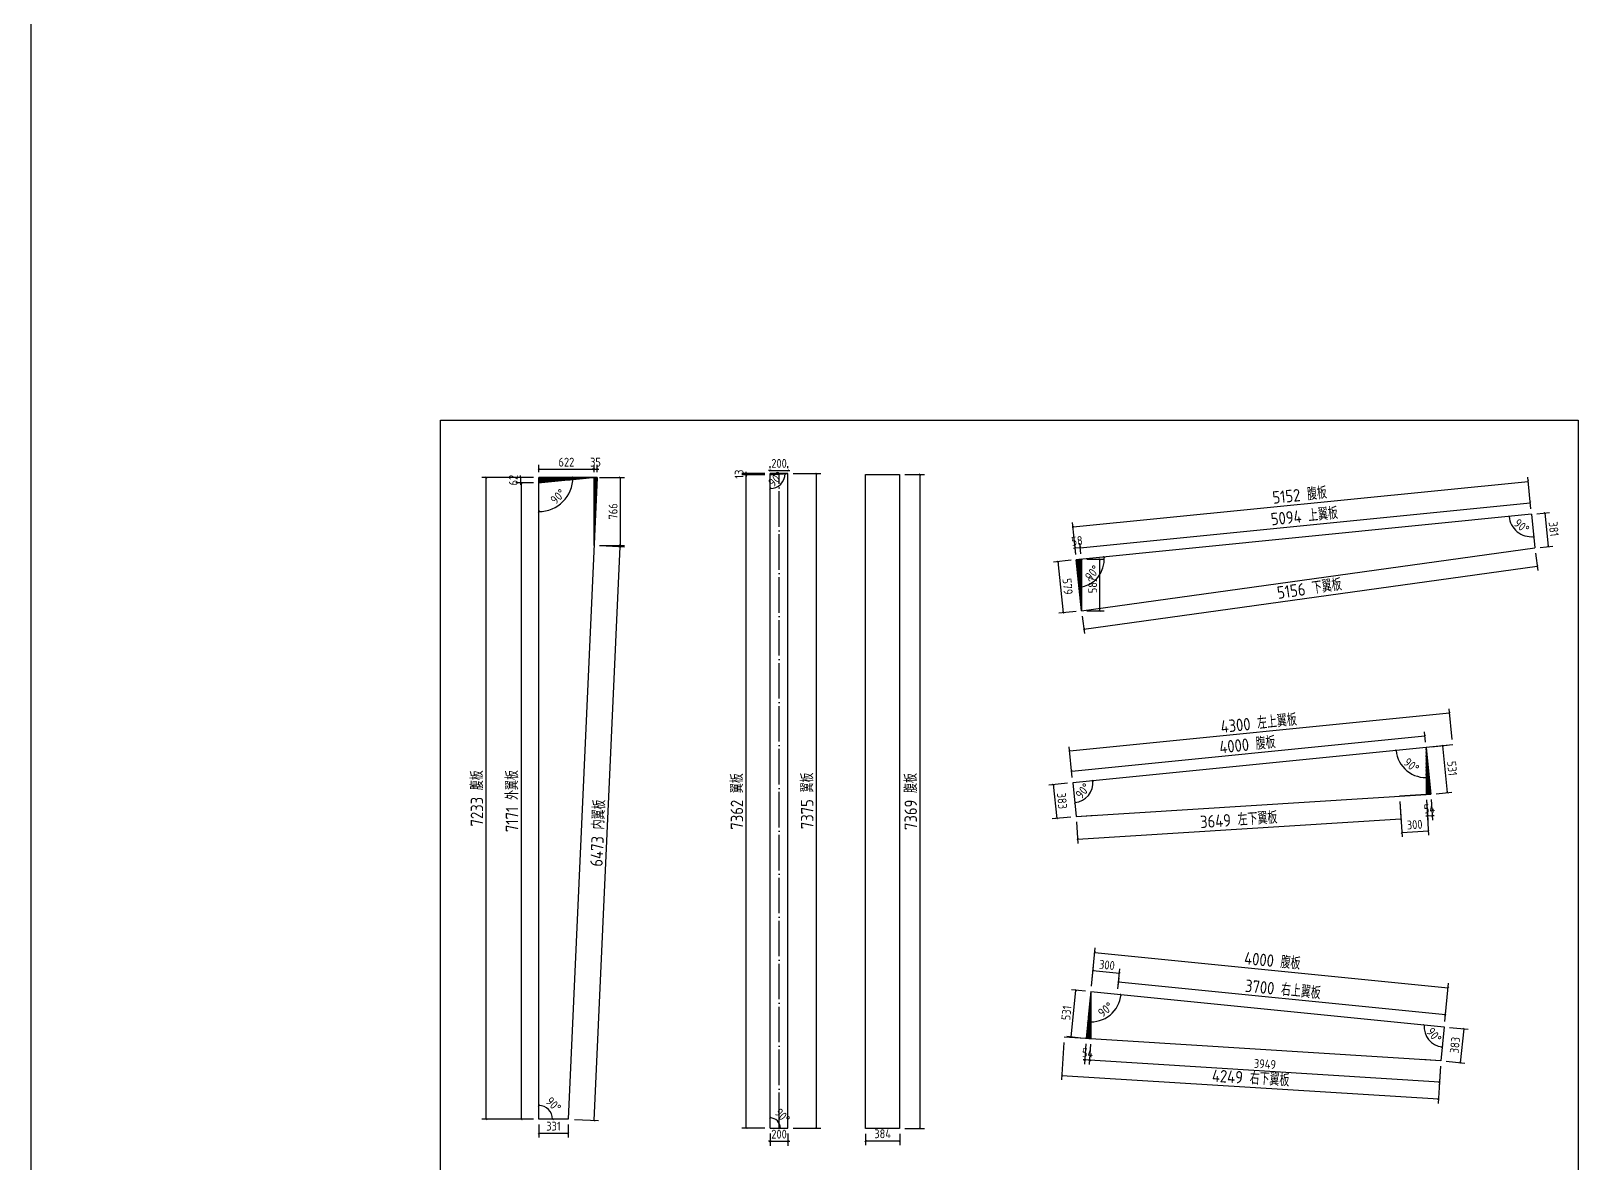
# Model space of a CAD drawing. Extents: x 810015 to 1451442, y -271755 to 145013.
# Drawn here: x 810015 to 897155, y -237536 to -173746 of the extents above; entities that cross this region are included whole.
import ezdxf

# ---------------------------------------------------------------- set-up
doc = ezdxf.new("R2010")
doc.units = 0
doc.header["$LTSCALE"] = 1000
doc.header["$MEASUREMENT"] = 0
doc.linetypes.add('DOTE', pattern=[2.42, 2, -0.2, 0.02, -0.2])
doc.layers.add('DOTE', color=1, linetype='Continuous')
doc.styles.get("Standard").update_dxf_attribs({"font": 'gbenor.shx', "bigfont": 'gbcbig.shx'})
doc.dimstyles.get("Standard").update_dxf_attribs({"dimscale": 100, "dimtxt": 2.5, "dimasz": 1, "dimexe": 2.5, "dimexo": 3, "dimgap": 1.5, "dimtad": 1, "dimdec": 0, "dimzin": 0, "dimdsep": 46, "dimtxsty": 'Standard', "dimblk": 'ARCHTICK', "dimcen": 0.09, "dimadec": 0, "dimazin": 0, "dimtfac": 1, "dimtdec": 0, "dimtix": 1, "dimtmove": 2, "dimatfit": 3, "dimfxl": 1, "dimtolj": 1, "dimtzin": 0, "dimarcsym": 0})
pattern_1 = [(45, (744382.899, -13134.169), (-5.61266008, 5.61266008), [])]

# ---------------------------------------------------------------- blocks, each defined once
blk = doc.blocks.new('_ArchTick')
at = {"color": 0, "linetype": 'ByBlock', "const_width": 0.4}
blk.add_lwpolyline([(-0.5, -0.5), (0.5, 0.5)], dxfattribs=at)
blk = doc.blocks.new('*D426')
at = {"color": 0, "lineweight": -2}
for p, q in [((841740, -235132), (843196, -202798)), ((842078, -202747), (843446, -202809)), ((840622, -235082), (841990, -235144))]:
    blk.add_line(p, q, dxfattribs=at)
at = {"layer": 'Defpoints', "color": 0}
for p in [(841779, -202734), (843196, -202798), (840323, -235068)]:
    blk.add_point(p, dxfattribs=at)
at = {"color": 0, "lineweight": -2, "xscale": 100, "yscale": 100, "zscale": 100}
for p, rotation in [((843196, -202798), 87.42162862527373), ((841740, -235132), 267.4216286252737)]:
    blk.add_blockref('_ArchTick', p, dxfattribs=dict(at, rotation=rotation))
at = {"color": 0, "insert": (841945, -218941), "char_height": 700, "attachment_point": 5, "rotation": 87.42163}
blk.add_mtext('\\A1;6473 内翼板', dxfattribs=at)
blk = doc.blocks.new('*D1231')
at = {"color": 0, "lineweight": -2}
for p, q in [((838618, -235368), (838618, -236105)), ((838618, -235855), (840273, -235855)), ((840273, -235368), (840273, -236105))]:
    blk.add_line(p, q, dxfattribs=at)
at = {"layer": 'Defpoints', "color": 0}
for p in [(838618, -235068), (840273, -235068), (840273, -235855)]:
    blk.add_point(p, dxfattribs=at)
at = {"color": 0, "lineweight": -2, "xscale": 100, "yscale": 100, "zscale": 100, "rotation": 180}
blk.add_blockref('_ArchTick', (838618, -235855), dxfattribs=at)
at = {"color": 0, "lineweight": -2, "xscale": 100, "yscale": 100, "zscale": 100}
blk.add_blockref('_ArchTick', (840273, -235855), dxfattribs=at)
at = {"color": 0, "insert": (839445, -235455), "char_height": 500, "attachment_point": 5}
blk.add_mtext('\\A1;331', dxfattribs=at)
blk = doc.blocks.new('*D1232')
at = {"color": 0, "lineweight": -2}
for p, q in [((838618, -198603), (838618, -198193)), ((838618, -198443), (841729, -198443)), ((841729, -198603), (841729, -198193))]:
    blk.add_line(p, q, dxfattribs=at)
at = {"layer": 'Defpoints', "color": 0}
for p in [(841729, -198443), (838618, -198903), (841729, -198903)]:
    blk.add_point(p, dxfattribs=at)
at = {"color": 0, "lineweight": -2, "xscale": 100, "yscale": 100, "zscale": 100, "rotation": 180}
blk.add_blockref('_ArchTick', (838618, -198443), dxfattribs=at)
at = {"color": 0, "lineweight": -2, "xscale": 100, "yscale": 100, "zscale": 100}
blk.add_blockref('_ArchTick', (841729, -198443), dxfattribs=at)
at = {"color": 0, "insert": (840173, -198043), "char_height": 500, "attachment_point": 5}
blk.add_mtext('\\A1;622', dxfattribs=at)
blk = doc.blocks.new('*D1233')
at = {"color": 0, "lineweight": -2}
for p, q in [((841729, -198443), (841629, -198443)), ((841729, -198603), (841729, -198193)), ((841729, -198443), (841901, -198443)), ((841901, -198603), (841901, -198193)), ((841901, -198443), (842001, -198443))]:
    blk.add_line(p, q, dxfattribs=at)
at = {"layer": 'Defpoints', "color": 0}
for p in [(841901, -198443), (841729, -198903), (841901, -198903)]:
    blk.add_point(p, dxfattribs=at)
at = {"color": 0, "lineweight": -2, "xscale": 100, "yscale": 100, "zscale": 100}
blk.add_blockref('_ArchTick', (841729, -198443), dxfattribs=at)
at = {"color": 0, "lineweight": -2, "xscale": 100, "yscale": 100, "zscale": 100, "rotation": 180}
blk.add_blockref('_ArchTick', (841901, -198443), dxfattribs=at)
at = {"color": 0, "insert": (841815, -198043), "char_height": 500, "attachment_point": 5}
blk.add_mtext('\\A1;35', dxfattribs=at)
blk = doc.blocks.new('*D1234')
at = {"color": 0, "lineweight": -2}
for p, q in [((838318, -198903), (837334, -198903)), ((838318, -199214), (837334, -199214)), ((837584, -198903), (837584, -198803)), ((837584, -198903), (837584, -199214)), ((837584, -199214), (837584, -199314))]:
    blk.add_line(p, q, dxfattribs=at)
at = {"layer": 'Defpoints', "color": 0}
for p in [(837584, -199214), (838618, -198903), (838618, -199214)]:
    blk.add_point(p, dxfattribs=at)
at = {"color": 0, "lineweight": -2, "xscale": 100, "yscale": 100, "zscale": 100}
for p, rotation in [((837584, -198903), 270), ((837584, -199214), 90)]:
    blk.add_blockref('_ArchTick', p, dxfattribs=dict(at, rotation=rotation))
at = {"color": 0, "insert": (837184, -199058), "char_height": 500, "attachment_point": 5, "rotation": 90}
blk.add_mtext('\\A1;62', dxfattribs=at)
blk = doc.blocks.new('*D1235')
at = {"color": 0, "lineweight": -2}
for p, q in [((838318, -199214), (837384, -199214)), ((837634, -199214), (837634, -235068)), ((838318, -235068), (837384, -235068))]:
    blk.add_line(p, q, dxfattribs=at)
at = {"layer": 'Defpoints', "color": 0}
for p in [(838618, -199214), (837634, -235068), (838618, -235068)]:
    blk.add_point(p, dxfattribs=at)
at = {"color": 0, "lineweight": -2, "xscale": 100, "yscale": 100, "zscale": 100}
for p, rotation in [((837634, -199214), 90), ((837634, -235068), 270)]:
    blk.add_blockref('_ArchTick', p, dxfattribs=dict(at, rotation=rotation))
at = {"color": 0, "insert": (837111, -217141), "char_height": 700, "attachment_point": 5, "rotation": 90}
blk.add_mtext('\\A1;7171 外翼板', dxfattribs=at)
blk = doc.blocks.new('*D1236')
at = {"color": 0, "lineweight": -2}
for p, q in [((842029, -198903), (843454, -198903)), ((843204, -198903), (843204, -202734)), ((842029, -202734), (843454, -202734))]:
    blk.add_line(p, q, dxfattribs=at)
at = {"layer": 'Defpoints', "color": 0}
for p in [(841729, -198903), (841729, -202734), (843204, -202734)]:
    blk.add_point(p, dxfattribs=at)
at = {"color": 0, "lineweight": -2, "xscale": 100, "yscale": 100, "zscale": 100}
for p, rotation in [((843204, -198903), 90), ((843204, -202734), 270)]:
    blk.add_blockref('_ArchTick', p, dxfattribs=dict(at, rotation=rotation))
at = {"color": 0, "insert": (842804, -200818), "char_height": 500, "attachment_point": 5, "rotation": 90}
blk.add_mtext('\\A1;766', dxfattribs=at)
blk = doc.blocks.new('*D1237')
at = {"color": 0, "lineweight": -2}
blk.add_arc((838618, -235068), 777, 360, 90, dxfattribs=at)
at = {"layer": 'Defpoints', "color": 0}
for p in [(838618, -199214), (838618, -235068), (838618, -235068), (839291, -234680), (840273, -235068)]:
    blk.add_point(p, dxfattribs=at)
at = {"color": 0, "lineweight": -2, "xscale": 100, "yscale": 100, "zscale": 100}
for p, rotation in [((838618, -234292), 179.9999999999999), ((839395, -235068), 269.9999999999972)]:
    blk.add_blockref('_ArchTick', p, dxfattribs=dict(at, rotation=rotation))
at = {"color": 0, "insert": (839450, -234236), "char_height": 500, "attachment_point": 5, "rotation": 315}
blk.add_mtext('\\A1;90°', dxfattribs=at)
blk = doc.blocks.new('*D1238')
at = {"color": 0, "lineweight": -2}
blk.add_arc((838618, -198903), 1923, 270, 0, dxfattribs=at)
at = {"layer": 'Defpoints', "color": 0}
for p in [(838618, -198903), (838618, -199214), (841901, -198903), (839580, -200568), (838618, -235068)]:
    blk.add_point(p, dxfattribs=at)
at = {"color": 0, "lineweight": -2, "xscale": 100, "yscale": 100, "zscale": 100}
for p, rotation in [((840541, -198903), 90), ((838618, -200825), 180)]:
    blk.add_blockref('_ArchTick', p, dxfattribs=dict(at, rotation=rotation))
at = {"color": 0, "insert": (839695, -199979), "char_height": 500, "attachment_point": 5, "rotation": 45}
blk.add_mtext('\\A1;90°', dxfattribs=at)
blk = doc.blocks.new('*D1239')
at = {"color": 0, "lineweight": -2}
for p, q in [((851350, -198753), (850053, -198753)), ((850303, -235564), (850303, -198753)), ((851350, -235564), (850053, -235564))]:
    blk.add_line(p, q, dxfattribs=at)
at = {"layer": 'Defpoints', "color": 0}
for p in [(850303, -198753), (851650, -198753), (851650, -235564)]:
    blk.add_point(p, dxfattribs=at)
at = {"color": 0, "lineweight": -2, "xscale": 100, "yscale": 100, "zscale": 100}
for p, rotation in [((850303, -198753), 90), ((850303, -235564), 270)]:
    blk.add_blockref('_ArchTick', p, dxfattribs=dict(at, rotation=rotation))
at = {"color": 0, "insert": (849780, -217159), "char_height": 700, "attachment_point": 5, "rotation": 90}
blk.add_mtext('\\A1;7362 翼板', dxfattribs=at)
blk = doc.blocks.new('*D1240')
at = {"color": 0, "lineweight": -2}
for p, q in [((852950, -198691), (854510, -198691)), ((854260, -235564), (854260, -198691)), ((852950, -235564), (854510, -235564))]:
    blk.add_line(p, q, dxfattribs=at)
at = {"layer": 'Defpoints', "color": 0}
for p in [(852650, -198691), (854260, -198691), (852650, -235564)]:
    blk.add_point(p, dxfattribs=at)
at = {"color": 0, "lineweight": -2, "xscale": 100, "yscale": 100, "zscale": 100}
for p, rotation in [((854260, -198691), 90), ((854260, -235564), 270)]:
    blk.add_blockref('_ArchTick', p, dxfattribs=dict(at, rotation=rotation))
at = {"color": 0, "insert": (853737, -217127), "char_height": 700, "attachment_point": 5, "rotation": 90}
blk.add_mtext('\\A1;7375 翼板', dxfattribs=at)
blk = doc.blocks.new('*D1241')
at = {"color": 0, "lineweight": -2}
for p, q in [((850303, -198691), (850303, -198591)), ((851350, -198691), (850053, -198691)), ((851350, -198753), (850053, -198753)), ((850303, -198753), (850303, -198691)), ((850303, -198753), (850303, -198853))]:
    blk.add_line(p, q, dxfattribs=at)
at = {"layer": 'Defpoints', "color": 0}
for p in [(850303, -198691), (851650, -198691), (851650, -198753)]:
    blk.add_point(p, dxfattribs=at)
at = {"color": 0, "lineweight": -2, "xscale": 100, "yscale": 100, "zscale": 100}
for p, rotation in [((850303, -198691), 270), ((850303, -198753), 90)]:
    blk.add_blockref('_ArchTick', p, dxfattribs=dict(at, rotation=rotation))
at = {"color": 0, "insert": (849903, -198722), "char_height": 500, "attachment_point": 5, "rotation": 90}
blk.add_mtext('\\A1;13', dxfattribs=at)
blk = doc.blocks.new('*D1242')
at = {"color": 0, "lineweight": -2}
for p, q in [((851650, -198513), (851550, -198513)), ((851650, -198391), (851650, -198263)), ((851650, -198513), (852650, -198513)), ((852650, -198391), (852650, -198263)), ((852650, -198513), (852750, -198513))]:
    blk.add_line(p, q, dxfattribs=at)
at = {"layer": 'Defpoints', "color": 0}
for p in [(852650, -198513), (851650, -198691), (852650, -198691)]:
    blk.add_point(p, dxfattribs=at)
at = {"color": 0, "lineweight": -2, "xscale": 100, "yscale": 100, "zscale": 100}
blk.add_blockref('_ArchTick', (851650, -198513), dxfattribs=at)
at = {"color": 0, "lineweight": -2, "xscale": 100, "yscale": 100, "zscale": 100, "rotation": 180}
blk.add_blockref('_ArchTick', (852650, -198513), dxfattribs=at)
at = {"color": 0, "insert": (852150, -198113), "char_height": 500, "attachment_point": 5}
blk.add_mtext('\\A1;200', dxfattribs=at)
blk = doc.blocks.new('*D1243')
at = {"color": 0, "lineweight": -2}
blk.add_arc((851650, -235564), 574, 0, 90, dxfattribs=at)
at = {"layer": 'Defpoints', "color": 0}
for p in [(851650, -198753), (852147, -235277), (851650, -235564), (851650, -235564), (852650, -235564)]:
    blk.add_point(p, dxfattribs=at)
at = {"color": 0, "lineweight": -2, "xscale": 100, "yscale": 100, "zscale": 100}
for p, rotation in [((851650, -234990), 179.9999999999999), ((852224, -235564), 270)]:
    blk.add_blockref('_ArchTick', p, dxfattribs=dict(at, rotation=rotation))
at = {"color": 0, "insert": (852339, -234876), "char_height": 500, "attachment_point": 5, "rotation": 315}
blk.add_mtext('\\A1;90°', dxfattribs=at)
blk = doc.blocks.new('*D1244')
at = {"color": 0, "lineweight": -2}
blk.add_arc((851650, -198691), 841, 270, 0, dxfattribs=at)
at = {"layer": 'Defpoints', "color": 0}
for p in [(851650, -198691), (851650, -198753), (852071, -199419), (852650, -198691), (851650, -235564)]:
    blk.add_point(p, dxfattribs=at)
at = {"color": 0, "lineweight": -2, "xscale": 100, "yscale": 100, "zscale": 100}
for p, rotation in [((852491, -198691), 90.00000000000232), ((851650, -199531), 180.0000000000001)]:
    blk.add_blockref('_ArchTick', p, dxfattribs=dict(at, rotation=rotation))
at = {"color": 0, "insert": (851962, -199002), "char_height": 500, "attachment_point": 5, "rotation": 45}
blk.add_mtext('\\A1;90°', dxfattribs=at)
blk = doc.blocks.new('*D1245')
at = {"color": 0, "lineweight": -2}
for p, q in [((869326, -207449), (894859, -203899)), ((894758, -203171), (894894, -204147)), ((869224, -206721), (869360, -207697))]:
    blk.add_line(p, q, dxfattribs=at)
at = {"layer": 'Defpoints', "color": 0}
for p in [(894717, -202874), (894859, -203899), (869183, -206424)]:
    blk.add_point(p, dxfattribs=at)
at = {"color": 0, "lineweight": -2, "xscale": 100, "yscale": 100, "zscale": 100}
for p, rotation in [((894859, -203899), 7.915163459661803), ((869326, -207449), 187.9151634596618)]:
    blk.add_blockref('_ArchTick', p, dxfattribs=dict(at, rotation=rotation))
at = {"color": 0, "insert": (882020, -205156), "char_height": 700, "attachment_point": 5, "rotation": 7.91516}
blk.add_mtext('\\A1;5156 下翼板', dxfattribs=at)
blk = doc.blocks.new('*D1246')
at = {"color": 0, "lineweight": -2}
for p, q in [((894826, -200950), (895541, -200878)), ((895482, -202797), (895293, -200903)), ((895015, -202844), (895731, -202772))]:
    blk.add_line(p, q, dxfattribs=at)
at = {"layer": 'Defpoints', "color": 0}
for p in [(894527, -200979), (895293, -200903), (894717, -202874)]:
    blk.add_point(p, dxfattribs=at)
at = {"color": 0, "lineweight": -2, "xscale": 100, "yscale": 100, "zscale": 100}
for p, rotation in [((895293, -200903), 95.71059313749868), ((895482, -202797), 275.7105931374987)]:
    blk.add_blockref('_ArchTick', p, dxfattribs=dict(at, rotation=rotation))
at = {"color": 0, "insert": (895785, -201810), "char_height": 500, "attachment_point": 5, "rotation": 275.71059}
blk.add_mtext('\\A1;381', dxfattribs=at)
blk = doc.blocks.new('*D1247')
at = {"color": 0, "lineweight": -2}
for p, q in [((868596, -203573), (867613, -203671)), ((867862, -203646), (868150, -206527)), ((868884, -206454), (867901, -206552))]:
    blk.add_line(p, q, dxfattribs=at)
at = {"layer": 'Defpoints', "color": 0}
for p in [(868895, -203543), (869183, -206424), (868150, -206527)]:
    blk.add_point(p, dxfattribs=at)
at = {"color": 0, "lineweight": -2, "xscale": 100, "yscale": 100, "zscale": 100}
for p, rotation in [((867862, -203646), 95.71059313749862), ((868150, -206527), 275.7105931374987)]:
    blk.add_blockref('_ArchTick', p, dxfattribs=dict(at, rotation=rotation))
at = {"color": 0, "insert": (868404, -205047), "char_height": 500, "attachment_point": 5, "rotation": 275.71059}
blk.add_mtext('\\A1;579', dxfattribs=at)
blk = doc.blocks.new('*D1248')
at = {"color": 0, "lineweight": -2}
for p, q in [((869118, -202862), (894462, -200328)), ((894497, -200681), (894437, -200079)), ((869153, -203215), (869093, -202614))]:
    blk.add_line(p, q, dxfattribs=at)
at = {"layer": 'Defpoints', "color": 0}
for p in [(894462, -200328), (894527, -200979), (869183, -203514)]:
    blk.add_point(p, dxfattribs=at)
at = {"color": 0, "lineweight": -2, "xscale": 100, "yscale": 100, "zscale": 100}
for p, rotation in [((894462, -200328), 5.710593137501274), ((869118, -202862), 185.7105931375013)]:
    blk.add_blockref('_ArchTick', p, dxfattribs=dict(at, rotation=rotation))
at = {"color": 0, "insert": (881738, -201075), "char_height": 700, "attachment_point": 5, "rotation": 5.71059}
blk.add_mtext('\\A1;5094 上翼板', dxfattribs=at)
blk = doc.blocks.new('*D1249')
at = {"color": 0, "lineweight": -2}
for p, q in [((868710, -201695), (894342, -199132)), ((894497, -200681), (894318, -198883)), ((868865, -203244), (868685, -201446))]:
    blk.add_line(p, q, dxfattribs=at)
at = {"layer": 'Defpoints', "color": 0}
for p in [(894342, -199132), (894527, -200979), (868895, -203543)]:
    blk.add_point(p, dxfattribs=at)
at = {"color": 0, "lineweight": -2, "xscale": 100, "yscale": 100, "zscale": 100}
for p, rotation in [((894342, -199132), 5.710593137499621), ((868710, -201695), 185.7105931374996)]:
    blk.add_blockref('_ArchTick', p, dxfattribs=dict(at, rotation=rotation))
at = {"color": 0, "insert": (881474, -199893), "char_height": 700, "attachment_point": 5, "rotation": 5.71059}
blk.add_mtext('\\A1;5152 腹板', dxfattribs=at)
blk = doc.blocks.new('*D1250')
at = {"color": 0, "lineweight": -2}
for p, q in [((868830, -202891), (868730, -202901)), ((868865, -203244), (868805, -202642)), ((869118, -202862), (868830, -202891)), ((869153, -203215), (869093, -202614)), ((869118, -202862), (869217, -202852))]:
    blk.add_line(p, q, dxfattribs=at)
at = {"layer": 'Defpoints', "color": 0}
for p in [(868830, -202891), (868895, -203543), (869183, -203514)]:
    blk.add_point(p, dxfattribs=at)
at = {"color": 0, "lineweight": -2, "xscale": 100, "yscale": 100, "zscale": 100}
for p, rotation in [((868830, -202891), 5.710593137499633), ((869118, -202862), 185.7105931374996)]:
    blk.add_blockref('_ArchTick', p, dxfattribs=dict(at, rotation=rotation))
at = {"color": 0, "insert": (868934, -202479), "char_height": 500, "attachment_point": 5, "rotation": 5.71059}
blk.add_mtext('\\A1;58', dxfattribs=at)
blk = doc.blocks.new('*D1251')
at = {"color": 0, "lineweight": -2}
blk.add_arc((894527, -200979), 1268, 185.71059, 275.71059, dxfattribs=at)
at = {"layer": 'Defpoints', "color": 0}
for p in [(894527, -200979), (894527, -200979), (893498, -201719), (894717, -202874), (868895, -203543)]:
    blk.add_point(p, dxfattribs=at)
at = {"color": 0, "lineweight": -2, "xscale": 100, "yscale": 100, "zscale": 100}
for p, rotation in [((893266, -201106), 95.71059313749981), ((894653, -202241), 5.710593137500392)]:
    blk.add_blockref('_ArchTick', p, dxfattribs=dict(at, rotation=rotation))
at = {"color": 0, "insert": (893978, -201651), "char_height": 500, "attachment_point": 5, "rotation": 320.71059}
blk.add_mtext('\\A1;90°', dxfattribs=at)
blk = doc.blocks.new('*D1252')
at = {"color": 0, "lineweight": -2}
blk.add_arc((868895, -203543), 1567, 275.71059, 5.71059, dxfattribs=at)
at = {"layer": 'Defpoints', "color": 0}
for p in [(894527, -200979), (868895, -203543), (868895, -203543), (869810, -204815), (869183, -206424)]:
    blk.add_point(p, dxfattribs=at)
at = {"color": 0, "lineweight": -2, "xscale": 100, "yscale": 100, "zscale": 100}
for p, rotation in [((870454, -203387), 95.71059313749974), ((869051, -205102), 185.7105931374983)]:
    blk.add_blockref('_ArchTick', p, dxfattribs=dict(at, rotation=rotation))
at = {"color": 0, "insert": (869798, -204282), "char_height": 500, "attachment_point": 5, "rotation": 50.71059}
blk.add_mtext('\\A1;90°', dxfattribs=at)
blk = doc.blocks.new('*D1253')
at = {"color": 0, "lineweight": -2}
for p, q in [((869483, -203514), (870466, -203514)), ((870216, -206424), (870216, -203514)), ((869483, -206424), (870466, -206424))]:
    blk.add_line(p, q, dxfattribs=at)
at = {"layer": 'Defpoints', "color": 0}
for p in [(869183, -203514), (870216, -203514), (869183, -206424)]:
    blk.add_point(p, dxfattribs=at)
at = {"color": 0, "lineweight": -2, "xscale": 100, "yscale": 100, "zscale": 100}
for p, rotation in [((870216, -203514), 90), ((870216, -206424), 270)]:
    blk.add_blockref('_ArchTick', p, dxfattribs=dict(at, rotation=rotation))
at = {"color": 0, "insert": (869816, -204969), "char_height": 500, "attachment_point": 5, "rotation": 90}
blk.add_mtext('\\A1;582', dxfattribs=at)
blk = doc.blocks.new('*D1254')
at = {"color": 0, "lineweight": -2}
for p, q in [((888895, -214084), (889782, -213996)), ((889798, -216664), (889534, -214021)), ((889159, -216728), (890047, -216639))]:
    blk.add_line(p, q, dxfattribs=at)
at = {"layer": 'Defpoints', "color": 0}
for p in [(888596, -214114), (889534, -214021), (888861, -216758)]:
    blk.add_point(p, dxfattribs=at)
at = {"color": 0, "lineweight": -2, "xscale": 100, "yscale": 100, "zscale": 100}
for p, rotation in [((889534, -214021), 95.71059313750193), ((889798, -216664), 275.7105931375019)]:
    blk.add_blockref('_ArchTick', p, dxfattribs=dict(at, rotation=rotation))
at = {"color": 0, "insert": (890064, -215302), "char_height": 500, "attachment_point": 5, "rotation": 275.71059}
blk.add_mtext('\\A1;531', dxfattribs=at)
blk = doc.blocks.new('*D1255')
at = {"color": 0, "lineweight": -2}
for p, q in [((868402, -216134), (867350, -216239)), ((867599, -216214), (867789, -218118)), ((868592, -218038), (867540, -218143))]:
    blk.add_line(p, q, dxfattribs=at)
at = {"layer": 'Defpoints', "color": 0}
for p in [(868700, -216104), (867789, -218118), (868891, -218008)]:
    blk.add_point(p, dxfattribs=at)
at = {"color": 0, "lineweight": -2, "xscale": 100, "yscale": 100, "zscale": 100}
for p, rotation in [((867599, -216214), 95.7105931375017), ((867789, -218118), 275.7105931375017)]:
    blk.add_blockref('_ArchTick', p, dxfattribs=dict(at, rotation=rotation))
at = {"color": 0, "insert": (868092, -217126), "char_height": 500, "attachment_point": 5, "rotation": 275.71059}
blk.add_mtext('\\A1;383', dxfattribs=at)
blk = doc.blocks.new('*D1256')
at = {"color": 0, "lineweight": -2}
for p, q in [((888615, -217073), (888687, -218225)), ((888884, -217057), (888956, -218208)), ((888672, -217975), (888572, -217981)), ((888672, -217975), (888941, -217958)), ((888941, -217958), (889041, -217952))]:
    blk.add_line(p, q, dxfattribs=at)
at = {"layer": 'Defpoints', "color": 0}
for p in [(888596, -216774), (888866, -216757), (888941, -217958)]:
    blk.add_point(p, dxfattribs=at)
at = {"color": 0, "lineweight": -2, "xscale": 100, "yscale": 100, "zscale": 100}
for p, rotation in [((888672, -217975), 3.583652253452581), ((888941, -217958), 183.5836522534526)]:
    blk.add_blockref('_ArchTick', p, dxfattribs=dict(at, rotation=rotation))
at = {"color": 0, "insert": (888781, -217568), "char_height": 500, "attachment_point": 5, "rotation": 3.58365}
blk.add_mtext('\\A1;54', dxfattribs=at)
blk = doc.blocks.new('*D1257')
at = {"color": 0, "lineweight": -2}
blk.add_arc((868700, -216104), 1128, 275.71059, 5.71059, dxfattribs=at)
at = {"layer": 'Defpoints', "color": 0}
for p in [(888601, -214114), (868700, -216104), (868700, -216104), (869358, -217020), (868891, -218008)]:
    blk.add_point(p, dxfattribs=at)
at = {"color": 0, "lineweight": -2, "xscale": 100, "yscale": 100, "zscale": 100}
for p, rotation in [((869822, -215992), 95.71059313749984), ((868812, -217226), 185.7105931375021)]:
    blk.add_blockref('_ArchTick', p, dxfattribs=dict(at, rotation=rotation))
at = {"color": 0, "insert": (869263, -216565), "char_height": 500, "attachment_point": 5, "rotation": 50.71059}
blk.add_mtext('\\A1;90°', dxfattribs=at)
blk = doc.blocks.new('*D1258')
at = {"color": 0, "lineweight": -2}
blk.add_arc((888596, -214114), 1704, 185.71059, 275.71059, dxfattribs=at)
at = {"layer": 'Defpoints', "color": 0}
for p in [(888596, -214114), (890094, -213965), (887213, -215109), (868700, -216104), (888861, -216758)]:
    blk.add_point(p, dxfattribs=at)
at = {"color": 0, "lineweight": -2, "xscale": 100, "yscale": 100, "zscale": 100}
for p, rotation in [((886901, -214284), 95.7105931374999), ((888766, -215810), 5.710593137501832)]:
    blk.add_blockref('_ArchTick', p, dxfattribs=dict(at, rotation=rotation))
at = {"color": 0, "insert": (887771, -215124), "char_height": 500, "attachment_point": 5, "rotation": 320.71059}
blk.add_mtext('\\A1;90°', dxfattribs=at)
blk = doc.blocks.new('*D427')
at = {"color": 0, "lineweight": -2}
for p, q in [((838318, -198903), (835406, -198903)), ((835656, -235068), (835656, -198903)), ((838318, -235068), (835406, -235068))]:
    blk.add_line(p, q, dxfattribs=at)
at = {"layer": 'Defpoints', "color": 0}
for p in [(835656, -198903), (838618, -198903), (838618, -235068)]:
    blk.add_point(p, dxfattribs=at)
at = {"color": 0, "lineweight": -2, "xscale": 100, "yscale": 100, "zscale": 100}
for p, rotation in [((835656, -198903), 90), ((835656, -235068), 270)]:
    blk.add_blockref('_ArchTick', p, dxfattribs=dict(at, rotation=rotation))
at = {"color": 0, "insert": (835133, -216986), "char_height": 700, "attachment_point": 5, "rotation": 90}
blk.add_mtext('\\A1;7233 腹板', dxfattribs=at)
blk = doc.blocks.new('*D1259')
at = {"color": 0, "lineweight": -2}
for p, q in [((851650, -235864), (851650, -236556)), ((852650, -235864), (852650, -236556)), ((851650, -236306), (851550, -236306)), ((851650, -236306), (852650, -236306)), ((852650, -236306), (852750, -236306))]:
    blk.add_line(p, q, dxfattribs=at)
at = {"layer": 'Defpoints', "color": 0}
for p in [(851650, -235564), (852650, -235564), (852650, -236306)]:
    blk.add_point(p, dxfattribs=at)
at = {"color": 0, "lineweight": -2, "xscale": 100, "yscale": 100, "zscale": 100}
blk.add_blockref('_ArchTick', (851650, -236306), dxfattribs=at)
at = {"color": 0, "lineweight": -2, "xscale": 100, "yscale": 100, "zscale": 100, "rotation": 180}
blk.add_blockref('_ArchTick', (852650, -236306), dxfattribs=at)
at = {"color": 0, "insert": (852150, -235906), "char_height": 500, "attachment_point": 5}
blk.add_mtext('\\A1;200', dxfattribs=at)
blk = doc.blocks.new('*D428')
at = {"color": 0, "lineweight": -2}
for p, q in [((857025, -235887), (857025, -236536)), ((858945, -235887), (858945, -236536)), ((857025, -236286), (858945, -236286))]:
    blk.add_line(p, q, dxfattribs=at)
at = {"layer": 'Defpoints', "color": 0}
for p in [(857025, -235587), (858945, -235587), (858945, -236286)]:
    blk.add_point(p, dxfattribs=at)
at = {"color": 0, "lineweight": -2, "xscale": 100, "yscale": 100, "zscale": 100, "rotation": 180}
blk.add_blockref('_ArchTick', (857025, -236286), dxfattribs=at)
at = {"color": 0, "lineweight": -2, "xscale": 100, "yscale": 100, "zscale": 100}
blk.add_blockref('_ArchTick', (858945, -236286), dxfattribs=at)
at = {"color": 0, "insert": (857985, -235886), "char_height": 500, "attachment_point": 5}
blk.add_mtext('\\A1;384', dxfattribs=at)
blk = doc.blocks.new('*D1260')
at = {"color": 0, "lineweight": -2}
for p, q in [((859245, -198742), (860343, -198742)), ((860093, -235587), (860093, -198742)), ((859245, -235587), (860343, -235587))]:
    blk.add_line(p, q, dxfattribs=at)
at = {"layer": 'Defpoints', "color": 0}
for p in [(858945, -198742), (860093, -198742), (858945, -235587)]:
    blk.add_point(p, dxfattribs=at)
at = {"color": 0, "lineweight": -2, "xscale": 100, "yscale": 100, "zscale": 100}
for p, rotation in [((860093, -198742), 90), ((860093, -235587), 270)]:
    blk.add_blockref('_ArchTick', p, dxfattribs=dict(at, rotation=rotation))
at = {"color": 0, "insert": (859570, -217165), "char_height": 700, "attachment_point": 5, "rotation": 90}
blk.add_mtext('\\A1;7369 腹板', dxfattribs=at)
blk = doc.blocks.new('*D1261')
at = {"color": 0, "lineweight": -2}
for p, q in [((889917, -212193), (868523, -214332)), ((890064, -213666), (889892, -211944)), ((868670, -215805), (868498, -214084))]:
    blk.add_line(p, q, dxfattribs=at)
at = {"layer": 'Defpoints', "color": 0}
for p in [(868523, -214332), (890094, -213965), (868700, -216104)]:
    blk.add_point(p, dxfattribs=at)
at = {"color": 0, "lineweight": -2, "xscale": 100, "yscale": 100, "zscale": 100}
for p, rotation in [((889917, -212193), 5.710593137499912), ((868523, -214332), 185.7105931375)]:
    blk.add_blockref('_ArchTick', p, dxfattribs=dict(at, rotation=rotation))
at = {"color": 0, "insert": (879168, -212742), "char_height": 700, "attachment_point": 5, "rotation": 5.71059}
blk.add_mtext('\\A1;4300 左上翼板', dxfattribs=at)
blk = doc.blocks.new('*D1262')
at = {"color": 0, "lineweight": -2}
for p, q in [((888533, -213482), (868637, -215471)), ((888566, -213816), (888508, -213233)), ((868670, -215805), (868612, -215223))]:
    blk.add_line(p, q, dxfattribs=at)
at = {"layer": 'Defpoints', "color": 0}
for p in [(888596, -214114), (868637, -215471), (868700, -216104)]:
    blk.add_point(p, dxfattribs=at)
at = {"color": 0, "lineweight": -2, "xscale": 100, "yscale": 100, "zscale": 100}
for p, rotation in [((888533, -213482), 5.71059313750295), ((868637, -215471), 185.7105931375029)]:
    blk.add_blockref('_ArchTick', p, dxfattribs=dict(at, rotation=rotation))
at = {"color": 0, "insert": (878533, -213956), "char_height": 700, "attachment_point": 5, "rotation": 5.71059}
blk.add_mtext('\\A1;4000 腹板', dxfattribs=at)
blk = doc.blocks.new('*D1263')
at = {"color": 0, "lineweight": -2}
for p, q in [((868603, -230435), (868868, -227792)), ((869417, -227847), (868619, -227767)), ((869153, -230490), (868355, -230410))]:
    blk.add_line(p, q, dxfattribs=at)
at = {"layer": 'Defpoints', "color": 0}
for p in [(868868, -227792), (869716, -227877), (869451, -230520)]:
    blk.add_point(p, dxfattribs=at)
at = {"color": 0, "lineweight": -2, "xscale": 100, "yscale": 100, "zscale": 100}
for p, rotation in [((868868, -227792), 84.28940686249813), ((868603, -230435), 264.2894068624981)]:
    blk.add_blockref('_ArchTick', p, dxfattribs=dict(at, rotation=rotation))
at = {"color": 0, "insert": (868338, -229074), "char_height": 500, "attachment_point": 5, "rotation": 84.28941}
blk.add_mtext('\\A1;531', dxfattribs=at)
blk = doc.blocks.new('*D1264')
at = {"color": 0, "lineweight": -2}
for p, q in [((889910, -229896), (890962, -230001)), ((890713, -229976), (890523, -231880)), ((889720, -231800), (890772, -231905))]:
    blk.add_line(p, q, dxfattribs=at)
at = {"layer": 'Defpoints', "color": 0}
for p in [(889612, -229866), (889421, -231770), (890523, -231880)]:
    blk.add_point(p, dxfattribs=at)
at = {"color": 0, "lineweight": -2, "xscale": 100, "yscale": 100, "zscale": 100}
for p, rotation in [((890713, -229976), 84.28940686249825), ((890523, -231880), 264.2894068624983)]:
    blk.add_blockref('_ArchTick', p, dxfattribs=dict(at, rotation=rotation))
at = {"color": 0, "insert": (890220, -230889), "char_height": 500, "attachment_point": 5, "rotation": 84.28941}
blk.add_mtext('\\A1;383', dxfattribs=at)
blk = doc.blocks.new('*D1265')
at = {"color": 0, "lineweight": -2}
for p, q in [((869697, -230836), (869625, -231987)), ((889346, -232972), (869640, -231737)), ((889403, -232070), (889331, -233221))]:
    blk.add_line(p, q, dxfattribs=at)
at = {"layer": 'Defpoints', "color": 0}
for p in [(869716, -230536), (869640, -231737), (889421, -231770)]:
    blk.add_point(p, dxfattribs=at)
at = {"color": 0, "lineweight": -2, "xscale": 100, "yscale": 100, "zscale": 100}
for p, rotation in [((869640, -231737), 176.4163477466418), ((889346, -232972), 356.4163477466417)]:
    blk.add_blockref('_ArchTick', p, dxfattribs=dict(at, rotation=rotation))
at = {"color": 0, "insert": (879518, -231955), "char_height": 500, "attachment_point": 5, "rotation": 356.41635}
blk.add_mtext('\\A1;3949', dxfattribs=at)
blk = doc.blocks.new('*D1266')
at = {"color": 0, "lineweight": -2}
for p, q in [((869428, -230819), (869355, -231970)), ((869697, -230836), (869625, -231987)), ((869371, -231720), (869271, -231714)), ((869640, -231737), (869371, -231720)), ((869640, -231737), (869740, -231744))]:
    blk.add_line(p, q, dxfattribs=at)
at = {"layer": 'Defpoints', "color": 0}
for p in [(869446, -230519), (869716, -230536), (869371, -231720)]:
    blk.add_point(p, dxfattribs=at)
at = {"color": 0, "lineweight": -2, "xscale": 100, "yscale": 100, "zscale": 100}
for p, rotation in [((869371, -231720), 356.4163477465474), ((869640, -231737), 176.4163477465474)]:
    blk.add_blockref('_ArchTick', p, dxfattribs=dict(at, rotation=rotation))
at = {"color": 0, "insert": (869531, -231330), "char_height": 500, "attachment_point": 5, "rotation": 356.41635}
blk.add_mtext('\\A1;54', dxfattribs=at)
blk = doc.blocks.new('*D1267')
at = {"color": 0, "lineweight": -2}
blk.add_arc((889612, -229866), 1128, 174.28941, 264.28941, dxfattribs=at)
at = {"layer": 'Defpoints', "color": 0}
for p in [(868218, -227727), (889612, -229866), (889612, -229866), (888584, -230330), (889421, -231770)]:
    blk.add_point(p, dxfattribs=at)
at = {"color": 0, "lineweight": -2, "xscale": 100, "yscale": 100, "zscale": 100}
for p, rotation in [((888490, -229754), 84.28940686250012), ((889500, -230988), 354.2894068625016)]:
    blk.add_blockref('_ArchTick', p, dxfattribs=dict(at, rotation=rotation))
at = {"color": 0, "insert": (889049, -230327), "char_height": 500, "attachment_point": 5, "rotation": 309.28941}
blk.add_mtext('\\A1;90°', dxfattribs=at)
blk = doc.blocks.new('*D1268')
at = {"color": 0, "lineweight": -2}
blk.add_arc((869716, -227877), 1704, 264.28941, 354.28941, dxfattribs=at)
at = {"layer": 'Defpoints', "color": 0}
for p in [(868218, -227727), (869716, -227877), (870417, -229430), (889612, -229866), (869451, -230520)]:
    blk.add_point(p, dxfattribs=at)
at = {"color": 0, "lineweight": -2, "xscale": 100, "yscale": 100, "zscale": 100}
for p, rotation in [((871411, -228046), 84.28940686250026), ((869546, -229572), 174.2894068624973)]:
    blk.add_blockref('_ArchTick', p, dxfattribs=dict(at, rotation=rotation))
at = {"color": 0, "insert": (870541, -228886), "char_height": 500, "attachment_point": 5, "rotation": 39.28941}
blk.add_mtext('\\A1;90°', dxfattribs=at)
blk = doc.blocks.new('*D1269')
at = {"color": 0, "lineweight": -2}
for p, q in [((887118, -217167), (887194, -218387)), ((868909, -218308), (868986, -219527)), ((868970, -219278), (887179, -218137))]:
    blk.add_line(p, q, dxfattribs=at)
at = {"layer": 'Defpoints', "color": 0}
for p in [(887099, -216868), (868891, -218008), (887179, -218137)]:
    blk.add_point(p, dxfattribs=at)
at = {"color": 0, "lineweight": -2, "xscale": 100, "yscale": 100, "zscale": 100}
for p, rotation in [((887179, -218137), 3.583652253356199), ((868970, -219278), 183.5836522533562)]:
    blk.add_blockref('_ArchTick', p, dxfattribs=dict(at, rotation=rotation))
at = {"color": 0, "insert": (878042, -218185), "char_height": 700, "attachment_point": 5, "rotation": 3.58365}
blk.add_mtext('\\A1;3649 左下翼板', dxfattribs=at)
blk = doc.blocks.new('*D1270')
at = {"color": 0, "lineweight": -2}
for p, q in [((887118, -217167), (887243, -219162)), ((888615, -217073), (888740, -219069)), ((887227, -218913), (888724, -218819))]:
    blk.add_line(p, q, dxfattribs=at)
at = {"layer": 'Defpoints', "color": 0}
for p in [(887099, -216868), (888596, -216774), (888724, -218819)]:
    blk.add_point(p, dxfattribs=at)
at = {"color": 0, "lineweight": -2, "xscale": 100, "yscale": 100, "zscale": 100}
for p, rotation in [((887227, -218913), 183.5836522533586), ((888724, -218819), 3.583652253358566)]:
    blk.add_blockref('_ArchTick', p, dxfattribs=dict(at, rotation=rotation))
at = {"color": 0, "insert": (887951, -218467), "char_height": 500, "attachment_point": 5, "rotation": 3.58365}
blk.add_mtext('\\A1;300', dxfattribs=at)
blk = doc.blocks.new('*D429')
at = {"color": 0, "lineweight": -2}
for p, q in [((871238, -227727), (871301, -227101)), ((889679, -229190), (871276, -227350)), ((889642, -229568), (889704, -228941))]:
    blk.add_line(p, q, dxfattribs=at)
at = {"layer": 'Defpoints', "color": 0}
for p in [(871276, -227350), (871208, -228026), (889612, -229866)]:
    blk.add_point(p, dxfattribs=at)
at = {"color": 0, "lineweight": -2, "xscale": 100, "yscale": 100, "zscale": 100}
for p, rotation in [((871276, -227350), 174.2894068625002), ((889679, -229190), 354.2894068625002)]:
    blk.add_blockref('_ArchTick', p, dxfattribs=dict(at, rotation=rotation))
at = {"color": 0, "insert": (880530, -227749), "char_height": 700, "attachment_point": 5, "rotation": 354.28941}
blk.add_mtext('\\A1;3700 右上翼板', dxfattribs=at)
blk = doc.blocks.new('*D430')
at = {"color": 0, "lineweight": -2}
for p, q in [((869745, -227578), (869858, -226449)), ((871326, -226847), (869834, -226697)), ((871238, -227727), (871351, -226598))]:
    blk.add_line(p, q, dxfattribs=at)
at = {"layer": 'Defpoints', "color": 0}
for p in [(869834, -226697), (869716, -227877), (871208, -228026)]:
    blk.add_point(p, dxfattribs=at)
at = {"color": 0, "lineweight": -2, "xscale": 100, "yscale": 100, "zscale": 100}
for p, rotation in [((869834, -226697), 174.2894068627426), ((871326, -226847), 354.2894068627426)]:
    blk.add_blockref('_ArchTick', p, dxfattribs=dict(at, rotation=rotation))
at = {"color": 0, "insert": (870620, -226374), "char_height": 500, "attachment_point": 5, "rotation": 354.28941}
blk.add_mtext('\\A1;300', dxfattribs=at)
blk = doc.blocks.new('*D1271')
at = {"color": 0, "lineweight": -2}
for p, q in [((869745, -227578), (869961, -225418)), ((869937, -225667), (889833, -227657)), ((889642, -229568), (889858, -227408))]:
    blk.add_line(p, q, dxfattribs=at)
at = {"layer": 'Defpoints', "color": 0}
for p in [(869716, -227877), (889833, -227657), (889612, -229866)]:
    blk.add_point(p, dxfattribs=at)
at = {"color": 0, "lineweight": -2, "xscale": 100, "yscale": 100, "zscale": 100}
for p, rotation in [((869937, -225667), 174.2894068625), ((889833, -227657), 354.2894068625001)]:
    blk.add_blockref('_ArchTick', p, dxfattribs=dict(at, rotation=rotation))
at = {"color": 0, "insert": (879937, -226141), "char_height": 700, "attachment_point": 5, "rotation": 354.28941}
blk.add_mtext('\\A1;4000 腹板', dxfattribs=at)
blk = doc.blocks.new('*D1272')
at = {"color": 0, "lineweight": -2}
for p, q in [((868200, -230742), (868068, -232848)), ((868083, -232599), (889286, -233926)), ((889403, -232070), (889271, -234176))]:
    blk.add_line(p, q, dxfattribs=at)
at = {"layer": 'Defpoints', "color": 0}
for p in [(868219, -230442), (889421, -231770), (889286, -233926)]:
    blk.add_point(p, dxfattribs=at)
at = {"color": 0, "lineweight": -2, "xscale": 100, "yscale": 100, "zscale": 100}
for p, rotation in [((868083, -232599), 176.4163477466418), ((889286, -233926), 356.4163477466417)]:
    blk.add_blockref('_ArchTick', p, dxfattribs=dict(at, rotation=rotation))
at = {"color": 0, "insert": (878718, -232741), "char_height": 700, "attachment_point": 5, "rotation": 356.41635}
blk.add_mtext('\\A1;4249 右下翼板', dxfattribs=at)

msp = doc.modelspace()

# ---------------------------------------------------------------- hatches: boundary and pattern name
h = msp.add_hatch()
h.set_pattern_fill('ANSI31', color=256, scale=5, style=0)
h.set_pattern_definition(pattern_1)
h.paths.add_polyline_path([(852650.3, -198690.5), (851650.3, -198690.5), (851650.3, -198753.2)])
h.paths.add_polyline_path([(851352, -199082.1), (852041.8, -198392.2), (852572.1, -198922.6), (851882.3, -199612.4)], flags=9)
h = msp.add_hatch()
h.set_pattern_fill('ANSI31', color=256, scale=5, style=0)
h.set_pattern_definition(pattern_1)
h.paths.add_polyline_path([(851650.3, -198690.5), (851650.3, -198753.2), (852650.3, -198690.5)])
h.paths.add_polyline_path([(851352, -199082.1), (852041.8, -198392.2), (852572.1, -198922.6), (851882.3, -199612.4)], flags=9)
h = msp.add_hatch()
h.set_pattern_fill('ANSI31', color=256, scale=5, style=0)
h.set_pattern_definition(pattern_1)
h.paths.add_polyline_path([(841728.7, -198902.6), (838618.2, -198902.6), (838618.2, -199213.7)])
h = msp.add_hatch()
h.set_pattern_fill('ANSI31', color=256, scale=5, style=0)
h.set_pattern_definition(pattern_1)
h.paths.add_polyline_path([(841901.2, -198902.6), (841728.7, -198902.6), (841728.7, -202733.9)])
h = msp.add_hatch()
h.set_pattern_fill('ANSI31', color=256, scale=5, style=0)
h.set_pattern_definition(pattern_1)
h.paths.add_polyline_path([(869183, -203513.9), (868894.9, -203542.7), (869183, -206423.8)])
h.paths.add_polyline_path([(869199.1, -204421.9), (869816.9, -203666.8), (870397.4, -204141.8), (869779.6, -204896.8)], flags=9)
h = msp.add_hatch()
h.set_pattern_fill('ANSI31', color=256, scale=5, style=0)
h.set_pattern_definition(pattern_1)
h.paths.add_polyline_path([(888596.3, -214114.3), (888596.3, -216774), (888860.6, -216757.4)])
h = msp.add_hatch()
h.set_pattern_fill('ANSI31', color=256, scale=5, style=0)
h.set_pattern_definition(pattern_1)
h.paths.add_polyline_path([(869715.6, -227876.5), (869451.3, -230519.6), (869715.6, -230536.2)])

# ---------------------------------------------------------------- linework, layer by layer
for p, q in [((810014.6, 145013.1), (810014.6, -271755.3)), ((838618.2, -235068.4), (838618.2, -199213.7)), ((841901.2, -198902.6), (840272.6, -235068.4)), ((857024.6, -235587.2), (857024.6, -198742.2)), ((857024.6, -198742.2), (858944.6, -198742.2)), ((858944.6, -198742.2), (858944.6, -235587.2)), ((894527.2, -200979.5), (868894.9, -203542.7)), ((869183, -206423.8), (894716.7, -202873.8)), ((890093.9, -213964.6), (868700.1, -216103.9)), ((868890.5, -218008.1), (888596.3, -216774)), ((888596.3, -216774), (887099.3, -216867.8)), ((868890.5, -218008.1), (869995, -217939)), ((869715.6, -227876.5), (889611.8, -229866.1)), ((869715.6, -227876.5), (871208.1, -228025.8)), ((889421.4, -231770.3), (868218.5, -230442.4)), ((889421.4, -231770.3), (888316.9, -231701.2)), ((840272.6, -235068.4), (838618.2, -235068.4)), ((851650.3, -235564.4), (852650.3, -235564.4)), ((858944.6, -235587.2), (857024.6, -235587.2))]:
    msp.add_line(p, q)
at = {"color": 2}
for p, q in [((841728.7, -198902.6), (838618.2, -199213.7)), ((841728.7, -202733.9), (841728.7, -198902.6)), ((851650.3, -198753.2), (852650.3, -198690.5)), ((894527.2, -200979.5), (894716.7, -202873.8)), ((869183, -203513.9), (869183, -206423.8)), ((868700.1, -216103.9), (868890.5, -218008.1)), ((889611.8, -229866.1), (889421.4, -231770.3))]:
    msp.add_line(p, q, dxfattribs=at)
at = {"color": 1}
for p, q in [((841901.2, -198902.6), (838618.2, -198902.6)), ((838618.2, -199213.7), (838618.2, -198902.6)), ((841728.7, -202733.9), (841901.2, -198902.6)), ((869183, -203513.9), (868894.9, -203542.7)), ((869183, -206423.8), (868894.9, -203542.7)), ((888596.3, -214114.3), (888596.3, -216774)), ((888596.3, -214114.3), (888860.7, -216757.6)), ((888596.3, -216774), (888865.6, -216757.1)), ((869715.6, -227876.5), (869451.3, -230519.8)), ((869715.6, -227876.5), (869715.6, -230536.2)), ((869715.6, -230536.2), (869446.3, -230519.3))]:
    msp.add_line(p, q, dxfattribs=at)
at = {"color": 1, "linetype": 'DOTE'}
for p in [(852650.3, -198690.5), (851650.3, -198753.2)]:
    msp.add_line(p, (851650.3, -198690.5), dxfattribs=at)
msp.add_lwpolyline([(833089.8, -195673), (897154.6, -195673), (897154.6, -239900.3), (833089.8, -239900.3)], close=True)
at = {"layer": 'DOTE', "color": 0}
for p, q in [((851650.3, -235564.4), (851650.3, -198753.2)), ((852650.3, -235564.4), (852650.3, -198690.5))]:
    msp.add_line(p, q, dxfattribs=at)
at = {"layer": 'DOTE', "color": 1, "linetype": 'DOTE'}
msp.add_line((852150.3, -235564.4), (852150.3, -198753.2), dxfattribs=at)

# ---------------------------------------------------------------- dimensions: what is measured, and where the dimension line sits
at = {"color": 3}
for base, p1, p2, picture, middle in [((841728.7, -198443.4), (838618.2, -198902.6), (841728.7, -198902.6), '*D1232', (840173.4, -198043.4)), ((841901.2191, -198443.419), (841728.6911, -198902.6368), (841901.2191, -198902.6368), '*D1233', (841814.9551, -198043.419)), ((840272.6, -235855), (838618.2, -235068.4), (840272.6, -235068.4), '*D1231', (839445.4, -235455)), ((852650.3, -236306.3), (851650.3, -235564.4), (852650.3, -235564.4), '*D1259', (852150.3, -235906.3)), ((858944.6, -236285.9), (857024.6, -235587.2), (858944.6, -235587.2), '*D428', (857984.6, -235885.9))]:
    dim = msp.add_linear_dim(base=base, p1=p1, p2=p2, dimstyle='Standard', override={"dimtxt": 5, "dimlfac": 0.2}, dxfattribs=at)
    dim.commit()
    dim.dimension.update_dxf_attribs({"geometry": picture, "text_midpoint": middle})
for p1, p2, distance, picture, middle in [((851650.3, -198690.5), (852650.3, -198690.5), 177.5, '*D1242', (852150.3, -198113)), ((851650.3, -198753.2), (851650.3, -198690.5), 1347.3, '*D1241', (849903, -198721.8)), ((841728.7, -198902.6), (841728.7, -202733.9), 1475, '*D1236', (842803.7, -200818.3)), ((894716.7, -202873.8), (894527.2, -200979.5), -769.3, '*D1246', (895785.4, -201810.3)), ((869183, -203513.9), (868894.9, -203542.7), -654.8, '*D1250', (868934, -202478.8)), ((868894.9, -203542.7), (869183, -206423.8), -1038, '*D1247', (868404.1, -205046.8)), ((869183, -206423.8), (869183, -203513.9), -1033.4, '*D1253', (869816.4, -204968.9)), ((888860.7, -216757.6), (888596.3, -214114.3), -942, '*D1254', (890063.8, -215302.4)), ((868700.1, -216103.9), (868890.5, -218008.1), -1106.9, '*D1255', (868091.9, -217126.4)), ((887099.3, -216867.8), (888596.3, -216774), -2049.2, '*D1270', (887950.9, -218466.8)), ((869451.3, -230519.8), (869715.6, -227876.5), 852.1, '*D1263', (868337.5, -229073.6)), ((889611.8, -229866.1), (889421.4, -231770.3), 1106.9, '*D1264', (890220, -230888.6)), ((889421.4, -231770.3), (869715.6, -230536.2), 1203.5, '*D1265', (879518.3, -231955.2))]:
    dim = msp.add_aligned_dim(p1=p1, p2=p2, distance=distance, dimstyle='Standard', override={"dimtxt": 5, "dimlfac": 0.2}, dxfattribs=at)
    dim.commit()
    dim.dimension.update_dxf_attribs({"geometry": picture, "text_midpoint": middle})
at = {"color": 1}
for base, line1, line2, picture, middle in [((852070.7, -199418.8), ((851650.3, -235564.4), (851650.3, -198753.2)), ((852650.3, -198690.5), (851650.3, -198690.5)), '*D1244', (851962.1, -199002.3)), ((839579.5, -200567.8), ((838618.2, -235068.4), (838618.2, -199213.7)), ((841901.2, -198902.6), (838618.2, -198902.6)), '*D1238', (839694.9, -199979.4)), ((839290.9, -234680.1), ((840272.6, -235068.4), (838618.2, -235068.4)), ((838618.2, -235068.4), (838618.2, -199213.7)), '*D1237', (839450.3, -234236.3)), ((852147.4, -235277.4), ((851650.3, -235564.4), (852650.3, -235564.4)), ((851650.3, -235564.4), (851650.3, -198753.2)), '*D1243', (852339, -234875.7)), ((893498, -201719.4), ((894527.2, -200979.5), (894716.7, -202873.8)), ((894527.2, -200979.5), (868894.9, -203542.7)), '*D1251', (893977.8, -201651)), ((869809.6, -204815.2), ((894527.2, -200979.5), (868894.9, -203542.7)), ((869183, -206423.8), (868894.9, -203542.7)), '*D1252', (869798.3, -204281.8)), ((869358.3, -217019.5), ((888601.3, -214113.8), (868700.1, -216103.9)), ((868700.1, -216103.9), (868890.5, -218008.1)), '*D1257', (869263.3, -216564.7)), ((887212.7, -215109), ((888596.3, -214114.3), (888860.7, -216757.6)), ((890093.9, -213964.6), (868700.1, -216103.9)), '*D1258', (887770.5, -215123.6)), ((888584, -230330), ((868218.1, -227726.8), (889611.8, -229866.1)), ((889611.8, -229866.1), (889421.4, -231770.3)), '*D1267', (889048.7, -230326.9)), ((870416.6, -229429.8), ((869715.6, -227876.5), (869451.3, -230519.8)), ((868218.1, -227726.8), (889611.8, -229866.1)), '*D1268', (870541.4, -228885.8))]:
    dim = msp.add_angular_dim_2l(base=base, line1=line1, line2=line2, dimstyle='Standard', override={"dimtxt": 5}, dxfattribs=at)
    dim.commit()
    dim.dimension.update_dxf_attribs({"geometry": picture, "text_midpoint": middle})
at = {"color": 3}
for p1, p2, distance, text, picture, middle in [((852650.3, -235564.4), (852650.3, -198690.5), -1609.6, '7375 翼板', '*D1240', (853736.7, -217127.5)), ((858944.6, -235587.2), (858944.6, -198742.2), -1148.6, '7369 腹板', '*D1260', (859570.2, -217164.7)), ((851650.3, -235564.4), (851650.3, -198753.2), 1347.3, '7362 翼板', '*D1239', (849779.9, -217158.8)), ((868894.9, -203542.7), (894527.2, -200979.5), 1856.8, '5152 腹板', '*D1249', (881474.2, -199892.9)), ((869183, -203513.9), (894527.2, -200979.5), 654.8, '5094 上翼板', '*D1248', (881737.9, -201074.8)), ((840322.7, -235068.4), (841778.7, -202733.9), -1418.8, '6473 内翼板', '*D426', (841945.4, -218941.5)), ((869183, -206423.8), (894716.7, -202873.8), -1035.1, '5156 下翼板', '*D1245', (882020.3, -205155.9)), ((890093.9, -213964.6), (868700.1, -216103.9), -1780.3, '4300 左上翼板', '*D1261', (879167.8, -212742.2)), ((888596.3, -214114.3), (868700.1, -216103.9), -635.7, '4000 腹板', '*D1262', (878532.9, -213956.1)), ((868890.5, -218008.1), (887099.3, -216867.8), -1272, '3649 左下翼板', '*D1269', (878041.7, -218185.5)), ((869715.6, -227876.5), (889611.8, -229866.1), 2220.3, '4000 腹板', '*D1271', (879936.7, -226141.4)), ((889611.8, -229866.1), (871208.1, -228025.8), -679.4, '3700 右上翼板', '*D429', (880529.6, -227749.4)), ((868218.5, -230442.4), (889421.4, -231770.3), -2160.4, '4249 右下翼板', '*D1272', (878717.6, -232740.5))]:
    dim = msp.add_aligned_dim(p1=p1, p2=p2, distance=distance, text=text, dimstyle='Standard', override={"dimtxt": 7, "dimlfac": 0.2}, dxfattribs=at)
    dim.commit()
    dim.dimension.update_dxf_attribs({"geometry": picture, "text_midpoint": middle})
for base, p1, p2, text, picture, middle in [((835656.4, -198902.6), (838618.2, -235068.4), (838618.2, -198902.6), '7233 腹板', '*D427', (835133.2, -216985.5)), ((837634.3, -235068.4), (838618.2, -199213.7), (838618.2, -235068.4), '7171 外翼板', '*D1235', (837111.1, -217141.1))]:
    dim = msp.add_linear_dim(base=base, p1=p1, p2=p2, angle=90, text=text, dimstyle='Standard', override={"dimtxt": 7, "dimlfac": 0.2}, dxfattribs=at)
    dim.commit()
    dim.dimension.update_dxf_attribs({"geometry": picture, "text_midpoint": middle})
for base, p1, p2, angle, picture, middle in [((837584.3, -199213.7), (838618.2, -198902.6), (838618.2, -199213.7), 90, '*D1234', (837184.3, -199058.2)), ((888940.9, -217958.3), (888596.3, -216774), (888865.6, -216757.1), 183.583652, '*D1256', (888781.2, -217567.5)), ((869833.5, -226697.4), (871208.1, -228025.8), (869715.6, -227876.5), 354.289407, '*D430', (870619.6, -226374)), ((869371.1, -231720.5), (869715.6, -230536.2), (869446.3, -230519.3), 356.416348, '*D1266', (869530.7, -231329.7))]:
    dim = msp.add_linear_dim(base=base, p1=p1, p2=p2, angle=angle, dimstyle='Standard', override={"dimtxt": 5, "dimlfac": 0.2}, dxfattribs=at)
    dim.commit()
    dim.dimension.update_dxf_attribs({"geometry": picture, "text_midpoint": middle})

doc.saveas('drawing.dxf')
